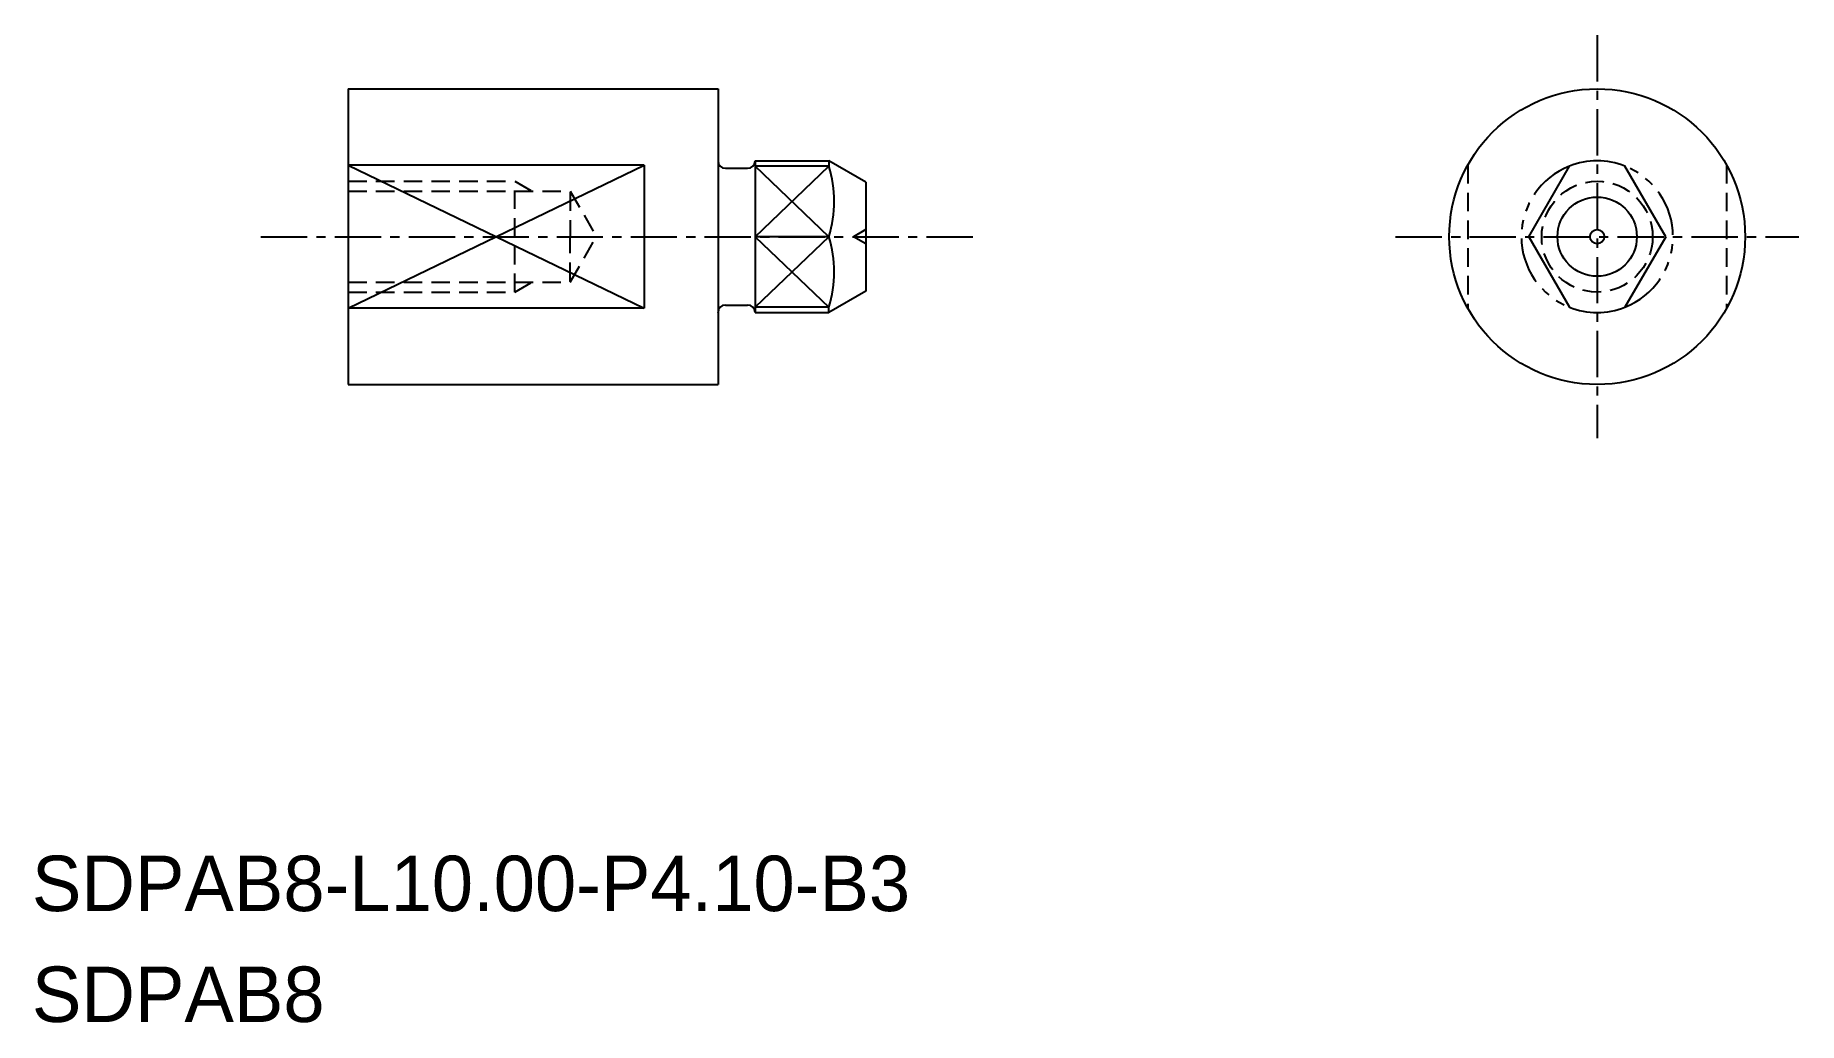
# Model space of a CAD drawing. Extents: x -1328.4 to -1280.7, y -485 to -458.2.
import ezdxf

# ---------------------------------------------------------------- set-up
doc = ezdxf.new("R2010")
doc.units = 0
for name, pattern in [('CENTER', [2, 1.25, -0.25, 0.25, -0.25]), ('DASHED', [0.75, 0.5, -0.25]), ('PHANTOM', [2.5, 1.25, -0.25, 0.25, -0.25, 0.25, -0.25])]:
    doc.linetypes.add(name, pattern=pattern)
doc.layers.get('0').update_dxf_attribs({"linetype": 'CONTINUOUS'})
doc.layers.add('CENTER', color=1, linetype='CENTER')

msp = doc.modelspace()

# ---------------------------------------------------------------- linework, layer by layer
at = {"color": 7, "linetype": 'CONTINUOUS'}
for p, q in [((-1319.903, -459.698), (-1309.903, -459.698)), ((-1309.903, -461.638), (-1309.903, -461.648)), ((-1309.703, -461.848), (-1309.103, -461.848)), ((-1308.903, -461.648), (-1306.903, -461.648)), ((-1308.903, -461.648), (-1308.903, -461.648)), ((-1287.981, -463.698), (-1286.88, -461.79)), ((-1284.278, -463.698), (-1285.38, -461.79)), ((-1287.981, -463.698), (-1286.88, -465.605)), ((-1284.278, -463.698), (-1285.38, -465.605)), ((-1309.903, -465.758), (-1309.903, -465.748)), ((-1309.703, -465.548), (-1309.103, -465.548)), ((-1308.903, -465.748), (-1308.903, -465.748)), ((-1308.903, -465.748), (-1306.903, -465.748)), ((-1319.903, -467.698), (-1309.903, -467.698))]:
    msp.add_line(p, q, dxfattribs=at)
for p, q in [((-1319.903, -459.698), (-1319.903, -467.698)), ((-1309.903, -459.698), (-1309.903, -467.698)), ((-1311.903, -461.761), (-1319.903, -461.761)), ((-1311.903, -461.761), (-1311.903, -465.634)), ((-1308.903, -461.648), (-1308.903, -465.748)), ((-1306.903, -461.79), (-1308.903, -461.79)), ((-1305.903, -462.225), (-1306.903, -461.648)), ((-1306.903, -463.698), (-1308.903, -463.698)), ((-1305.903, -465.17), (-1306.903, -465.748)), ((-1311.903, -465.634), (-1319.903, -465.634)), ((-1306.903, -465.605), (-1308.903, -465.605))]:
    msp.add_line(p, q)
at = {"color": 3}
for p, q in [((-1319.903, -465.634), (-1311.903, -461.761)), ((-1319.903, -461.761), (-1311.903, -465.634)), ((-1308.903, -463.698), (-1306.903, -461.79)), ((-1306.903, -463.698), (-1308.903, -461.79)), ((-1305.903, -463.506), (-1306.242, -463.698)), ((-1306.903, -463.698), (-1308.903, -465.605)), ((-1308.903, -463.698), (-1306.903, -465.605)), ((-1305.903, -463.89), (-1306.242, -463.698))]:
    msp.add_line(p, q, dxfattribs=at)
at = {"linetype": 'CONTINUOUS'}
for p, q in [((-1306.903, -461.648), (-1306.903, -461.79)), ((-1305.903, -462.225), (-1305.903, -465.17)), ((-1306.903, -465.748), (-1306.903, -465.605))]:
    msp.add_line(p, q, dxfattribs=at)
at = {"color": 3, "linetype": 'DASHED'}
for p, q in [((-1289.63, -461.761), (-1289.63, -465.634)), ((-1282.63, -461.761), (-1282.63, -465.634)), ((-1319.903, -462.198), (-1315.403, -462.198)), ((-1319.903, -462.468), (-1313.903, -462.468)), ((-1315.403, -465.198), (-1315.403, -462.198)), ((-1315.403, -462.198), (-1314.935, -462.468)), ((-1313.903, -462.468), (-1313.193, -463.698)), ((-1313.903, -462.498), (-1313.903, -463.698)), ((-1313.903, -464.898), (-1313.903, -463.698)), ((-1313.903, -464.927), (-1313.193, -463.698)), ((-1319.903, -464.927), (-1313.903, -464.927)), ((-1315.403, -465.198), (-1314.935, -464.927)), ((-1319.903, -465.198), (-1315.403, -465.198))]:
    msp.add_line(p, q, dxfattribs=at)
at = {"linetype": 'CONTINUOUS'}
msp.add_circle((-1286.13, -463.698), 4, dxfattribs=at)
at = {"color": 3, "linetype": 'DASHED'}
msp.add_circle((-1286.13, -463.698), 1.5, dxfattribs=at)
for radius in [1.073, 0.192]:
    msp.add_circle((-1286.13, -463.698), radius)
at = {"color": 7, "linetype": 'CONTINUOUS'}
for centre, start, end in [((-1309.703, -461.648), 180, 270), ((-1309.103, -461.648), 270, 0), ((-1309.703, -465.748), 90, 180), ((-1309.103, -465.748), 0, 90)]:
    msp.add_arc(centre, 0.2, start, end, dxfattribs=at)
for centre in [(-1310.028, -462.744), (-1310.028, -464.651)]:
    msp.add_arc(centre, 3.267, 343.0251, 16.9749)
at = {"color": 3, "linetype": 'PHANTOM'}
for start, end in [(111.4601, 248.5399), (291.4601, 68.5399)]:
    msp.add_arc((-1286.13, -463.698), 2.05, start, end, dxfattribs=at)
at = {"linetype": 'CONTINUOUS'}
for start, end in [(68.5399, 111.4601), (248.5399, 291.4601)]:
    msp.add_arc((-1286.13, -463.698), 2.05, start, end, dxfattribs=at)
at = {"color": 7, "linetype": 'CONTINUOUS'}
msp.add_point((-1319.903, -463.698), dxfattribs=at)
at = {"layer": 'CENTER', "color": 1, "linetype": 'CENTER'}
for p, q in [((-1286.13, -458.248), (-1286.13, -469.148)), ((-1322.266, -463.698), (-1302.903, -463.698)), ((-1291.58, -463.698), (-1280.68, -463.698))]:
    msp.add_line(p, q, dxfattribs=at)

# ---------------------------------------------------------------- texts
for s, p in [('SDPAB8-L10.00-P4.10-B3', (-1328.458, -481.947)), ('SDPAB8', (-1328.458, -484.947))]:
    msp.add_text(s, height=1.5).set_placement(p)

doc.saveas('drawing.dxf')
